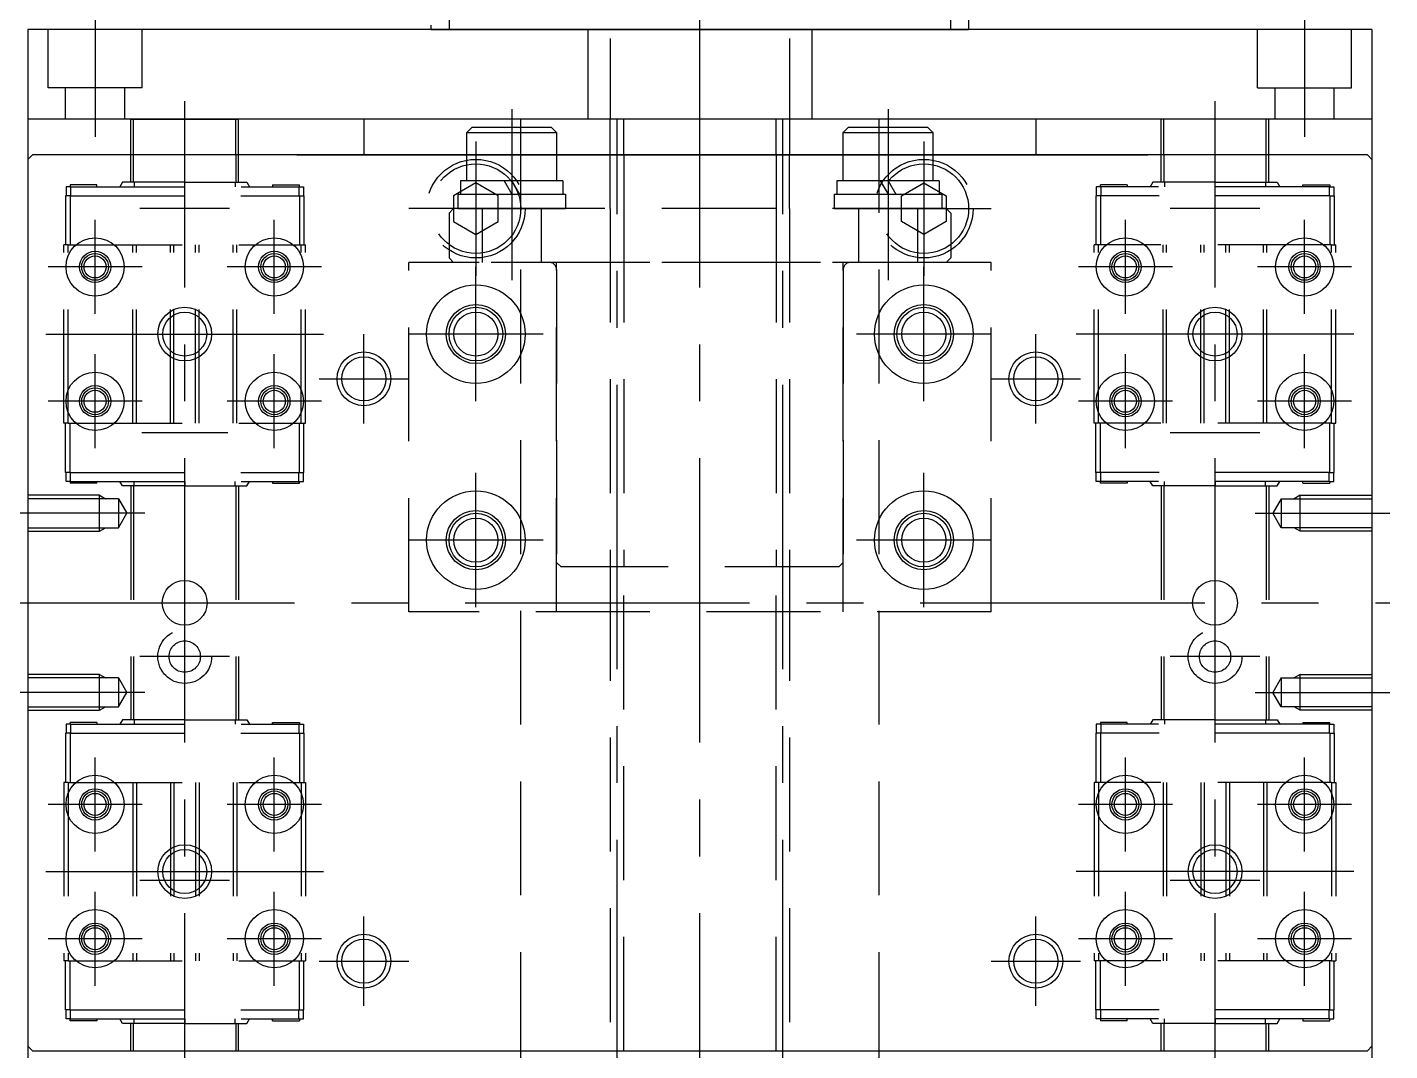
# Model space of a CAD drawing. Extents: x -52 to 464, y -19 to 565.
# Drawn here: x 312.1 to 464.2, y 116 to 230.2 of the extents above; entities that cross this region are included whole.
import ezdxf

# ---------------------------------------------------------------- set-up
doc = ezdxf.new("R2010")
doc.units = 0
doc.linetypes.add('CENTER', pattern=[50.8, 31.75, -6.35, 6.35, -6.35])
doc.linetypes.add('DASHED', pattern=[19.05, 12.7, -6.35])
doc.layers.get('0').update_dxf_attribs({"linetype": 'CONTINUOUS'})
doc.layers.add('CENTER', color=1, linetype='CENTER')

msp = doc.modelspace()

# ---------------------------------------------------------------- linework, layer by layer
at = {"color": 1, "linetype": 'CENTER'}
msp.add_line((387.22, 230), (387.22, 275.8), dxfattribs=at)
at = {"color": 7, "linetype": 'CONTINUOUS'}
for p, q in [((359.22, 250), (359.22, 230)), ((415.22, 230), (415.22, 250)), ((417.22, 250), (417.22, 230)), ((462.22, 230), (312.22, 230)), ((312.22, 230), (312.22, 0)), ((357.22, 230), (357.22, 230.5)), ((357.22, 230), (417.22, 230)), ((417.22, 230), (359.22, 230)), ((462.22, 230), (462.22, 0)), ((462.22, 220), (312.22, 220)), ((323.72, 220), (335.72, 220)), ((323.72, 216), (323.72, 220)), ((324.02, 216), (324.02, 220)), ((335.42, 216), (335.42, 220)), ((335.72, 216), (335.72, 220)), ((349.72, 220), (349.72, 216)), ((361.22, 218.5), (361.82, 219.1)), ((361.82, 219.1), (370.62, 219.1)), ((370.62, 219.1), (371.22, 218.5)), ((377.22, 216), (377.22, 220)), ((378.72, 216), (378.72, 220)), ((395.72, 216), (395.72, 220)), ((397.22, 220), (397.22, 216)), ((403.22, 218.5), (403.82, 219.1)), ((403.82, 219.1), (412.62, 219.1)), ((412.62, 219.1), (413.22, 218.5)), ((424.72, 220), (424.72, 216)), ((450.72, 220), (438.72, 220)), ((438.72, 216), (438.72, 220)), ((439.02, 216), (439.02, 220)), ((450.42, 216), (450.42, 220)), ((450.72, 216), (450.72, 220)), ((361.22, 218.5), (371.22, 218.5)), ((361.22, 216), (361.22, 218.5)), ((371.22, 218.5), (371.22, 216)), ((403.22, 218.5), (413.22, 218.5)), ((403.22, 216), (403.22, 218.5)), ((413.22, 218.5), (413.22, 216)), ((312.72, 216), (312.22, 215.5)), ((312.72, 216), (312.22, 215.5)), ((461.72, 216), (312.72, 216)), ((461.72, 216), (312.72, 216)), ((342.22, 216), (337.22, 216)), ((342.22, 216), (432.22, 216)), ((432.22, 216), (437.22, 216)), ((461.72, 216), (462.22, 215.5)), ((461.72, 216), (462.22, 215.5)), ((312.22, 215.5), (312.22, 116.5)), ((312.22, 215.5), (312.22, 116.5)), ((462.22, 215.5), (462.22, 116.5)), ((462.22, 215.5), (462.22, 116.5)), ((312.72, 116), (312.22, 116.5)), ((312.72, 116), (312.22, 116.5)), ((312.72, 116), (461.72, 116)), ((461.72, 116), (462.22, 116.5)), ((461.72, 116), (462.22, 116.5))]:
    msp.add_line(p, q, dxfattribs=at)
at = {"color": 3, "linetype": 'DASHED'}
for p, q in [((314.47, 223.5), (314.47, 230)), ((324.97, 223.5), (324.97, 230)), ((374.72, 230), (374.72, 220)), ((399.72, 230), (399.72, 220)), ((449.47, 223.5), (449.47, 230)), ((459.97, 223.5), (459.97, 230)), ((377.22, 229), (377.22, 220)), ((397.22, 229), (397.22, 220)), ((324.97, 223.5), (314.47, 223.5)), ((316.42, 220), (316.42, 223.5)), ((323.02, 220), (323.02, 223.5)), ((449.47, 223.5), (459.97, 223.5)), ((451.42, 220), (451.42, 223.5)), ((458.02, 220), (458.02, 223.5)), ((367.22, 0), (367.22, 220)), ((407.22, 0), (407.22, 220)), ((323.72, 212.95), (323.72, 216)), ((324.02, 212.95), (324.02, 216)), ((335.42, 216), (335.42, 212.95)), ((335.72, 212.95), (335.72, 216)), ((361.22, 213.1), (361.22, 216)), ((371.22, 216), (371.22, 213.1)), ((377.22, 210), (377.22, 216)), ((377.22, 210), (377.22, 216)), ((378.72, 216), (378.72, 210)), ((378.72, 216), (378.72, 210)), ((395.72, 216), (395.72, 210)), ((395.72, 216), (395.72, 210)), ((397.22, 210), (397.22, 216)), ((397.22, 210), (397.22, 216)), ((403.22, 213.1), (403.22, 216)), ((413.22, 216), (413.22, 213.1)), ((438.72, 212.95), (438.72, 216)), ((439.02, 216), (439.02, 212.95)), ((450.42, 212.95), (450.42, 216)), ((450.72, 212.95), (450.72, 216)), ((322.79, 212.95), (322.49, 212.45)), ((324.09, 212.95), (322.79, 212.95)), ((329.72, 212.95), (324.09, 212.95)), ((324.09, 212.95), (324.09, 212.45)), ((329.72, 212.95), (335.35, 212.95)), ((329.72, 212.45), (329.72, 212.95)), ((335.35, 212.95), (335.35, 212.45)), ((335.35, 212.95), (336.65, 212.95)), ((336.65, 212.95), (336.95, 212.45)), ((371.92, 213.1), (360.52, 213.1)), ((360.52, 213.1), (360.52, 211.6)), ((365.36, 213.1), (366.22, 211.6)), ((366.22, 213.1), (367.09, 211.6)), ((371.92, 213.1), (371.92, 211.6)), ((413.92, 213.1), (402.52, 213.1)), ((402.52, 213.1), (402.52, 211.6)), ((407.36, 213.1), (408.22, 211.6)), ((408.22, 213.1), (409.09, 211.6)), ((413.92, 213.1), (413.92, 211.6)), ((437.79, 212.95), (437.49, 212.45)), ((439.09, 212.95), (437.79, 212.95)), ((444.72, 212.95), (439.09, 212.95)), ((439.09, 212.95), (439.09, 212.45)), ((444.72, 212.95), (450.35, 212.95)), ((444.72, 212.45), (444.72, 212.95)), ((450.35, 212.95), (450.35, 212.45)), ((450.35, 212.95), (451.65, 212.95)), ((451.65, 212.95), (451.95, 212.45)), ((316.42, 211.45), (316.42, 205.95)), ((316.92, 211.45), (316.42, 211.45)), ((316.97, 212.45), (316.47, 212.45)), ((316.47, 212.45), (316.47, 211.45)), ((316.92, 212.65), (316.92, 212.45)), ((319.92, 212.65), (316.92, 212.65)), ((316.92, 211.45), (342.52, 211.45)), ((316.92, 211.45), (316.92, 205.95)), ((316.97, 212.45), (342.47, 212.45)), ((316.97, 212.45), (316.97, 211.45)), ((319.92, 212.45), (319.92, 212.65)), ((339.52, 212.65), (342.52, 212.65)), ((339.52, 212.65), (339.52, 212.45)), ((342.47, 212.45), (342.97, 212.45)), ((342.47, 212.45), (342.47, 211.45)), ((342.52, 212.45), (342.52, 212.65)), ((342.52, 211.45), (342.52, 205.95)), ((342.52, 211.45), (343.02, 211.45)), ((342.97, 212.45), (342.97, 211.45)), ((343.02, 211.45), (343.02, 205.95)), ((362.22, 212.89), (359.72, 211.44)), ((359.72, 211.44), (359.72, 208.56)), ((360.22, 211.6), (372.22, 211.6)), ((360.22, 211.6), (360.22, 210)), ((364.72, 211.44), (362.22, 212.89)), ((364.72, 208.56), (364.72, 211.44)), ((372.22, 211.6), (372.22, 210)), ((402.22, 211.6), (414.22, 211.6)), ((402.22, 211.6), (402.22, 210)), ((409.72, 211.44), (412.22, 212.89)), ((409.72, 208.56), (409.72, 211.44)), ((412.22, 212.89), (414.72, 211.44)), ((414.22, 211.6), (414.22, 210)), ((414.72, 211.44), (414.72, 208.56)), ((431.42, 211.45), (431.42, 205.95)), ((431.92, 211.45), (431.42, 211.45)), ((431.47, 212.45), (431.47, 211.45)), ((431.97, 212.45), (431.47, 212.45)), ((434.92, 212.65), (431.92, 212.65)), ((431.92, 212.45), (431.92, 212.65)), ((431.92, 211.45), (431.92, 205.95)), ((457.52, 211.45), (431.92, 211.45)), ((457.47, 212.45), (431.97, 212.45)), ((431.97, 212.45), (431.97, 211.45)), ((434.92, 212.65), (434.92, 212.45)), ((454.52, 212.65), (457.52, 212.65)), ((454.52, 212.45), (454.52, 212.65)), ((457.47, 212.45), (457.97, 212.45)), ((457.47, 212.45), (457.47, 211.45)), ((457.52, 212.65), (457.52, 212.45)), ((457.52, 211.45), (457.52, 205.95)), ((457.52, 211.45), (458.02, 211.45)), ((457.97, 212.45), (457.97, 211.45)), ((458.02, 211.45), (458.02, 205.95)), ((359.22, 209.5), (359.72, 210)), ((414.72, 210), (359.72, 210)), ((360.22, 210), (372.22, 210)), ((362.92, 210), (362.92, 204)), ((369.52, 210), (369.52, 204)), ((377.22, 210), (377.22, 170)), ((377.22, 210), (377.22, 170)), ((378.72, 210), (378.72, 170)), ((378.72, 210), (378.72, 170)), ((395.72, 210), (395.72, 170)), ((395.72, 210), (395.72, 170)), ((397.22, 210), (397.22, 170)), ((397.22, 210), (397.22, 170)), ((402.22, 210), (414.22, 210)), ((404.92, 210), (404.92, 204)), ((411.52, 210), (411.52, 204)), ((415.22, 209.5), (414.72, 210)), ((359.22, 209.5), (359.22, 204.5)), ((359.72, 208.56), (362.22, 207.11)), ((362.22, 207.11), (364.72, 208.56)), ((412.22, 207.11), (409.72, 208.56)), ((414.72, 208.56), (412.22, 207.11)), ((415.22, 209.5), (415.22, 204.5)), ((316.22, 186.05), (316.22, 205.95)), ((316.72, 205.95), (316.22, 205.95)), ((316.72, 205.95), (342.72, 205.95)), ((316.72, 186.05), (316.72, 205.95)), ((323.92, 186.05), (323.92, 205.95)), ((324.32, 186.05), (324.32, 205.95)), ((328.12, 186.05), (328.12, 205.95)), ((328.52, 186.05), (328.52, 205.95)), ((330.92, 186.05), (330.92, 205.95)), ((331.32, 186.05), (331.32, 205.95)), ((335.12, 186.05), (335.12, 205.95)), ((335.52, 186.05), (335.52, 205.95)), ((342.72, 186.05), (342.72, 205.95)), ((342.72, 205.95), (343.22, 205.95)), ((343.22, 186.05), (343.22, 205.95)), ((431.22, 186.05), (431.22, 205.95)), ((431.72, 205.95), (431.22, 205.95)), ((457.72, 205.95), (431.72, 205.95)), ((431.72, 186.05), (431.72, 205.95)), ((438.92, 186.05), (438.92, 205.95)), ((439.32, 186.05), (439.32, 205.95)), ((443.12, 186.05), (443.12, 205.95)), ((443.52, 186.05), (443.52, 205.95)), ((445.92, 186.05), (445.92, 205.95)), ((446.32, 186.05), (446.32, 205.95)), ((450.12, 186.05), (450.12, 205.95)), ((450.52, 186.05), (450.52, 205.95)), ((457.72, 186.05), (457.72, 205.95)), ((457.72, 205.95), (458.22, 205.95)), ((458.22, 186.05), (458.22, 205.95)), ((419.72, 204), (354.72, 204)), ((354.72, 165), (354.72, 204)), ((359.22, 204.5), (359.72, 204)), ((414.72, 204), (359.72, 204)), ((371.22, 165), (371.22, 204)), ((403.22, 165), (403.22, 204)), ((415.22, 204.5), (414.72, 204)), ((419.72, 165), (419.72, 204)), ((371.22, 203.2), (371.22, 170.5)), ((403.22, 203.2), (403.22, 170.5)), ((316.72, 186.05), (316.22, 186.05)), ((316.42, 180.55), (316.42, 186.05)), ((316.72, 186.05), (342.72, 186.05)), ((316.92, 180.55), (316.92, 186.05)), ((342.52, 180.55), (342.52, 186.05)), ((342.72, 186.05), (343.22, 186.05)), ((343.02, 180.55), (343.02, 186.05)), ((431.72, 186.05), (431.22, 186.05)), ((431.42, 180.55), (431.42, 186.05)), ((457.72, 186.05), (431.72, 186.05)), ((431.92, 180.55), (431.92, 186.05)), ((457.52, 180.55), (457.52, 186.05)), ((457.72, 186.05), (458.22, 186.05)), ((458.02, 180.55), (458.02, 186.05)), ((316.92, 180.55), (316.42, 180.55)), ((316.47, 179.55), (316.47, 180.55)), ((316.97, 179.55), (316.47, 179.55)), ((316.92, 180.55), (342.52, 180.55)), ((316.92, 179.55), (316.92, 179.35)), ((316.97, 179.55), (316.97, 180.55)), ((316.97, 179.55), (342.47, 179.55)), ((319.92, 179.35), (319.92, 179.55)), ((322.79, 179.05), (322.49, 179.55)), ((324.09, 179.05), (324.09, 179.55)), ((329.72, 179.55), (329.72, 179.05)), ((335.35, 179.05), (335.35, 179.55)), ((336.65, 179.05), (336.95, 179.55)), ((339.52, 179.55), (339.52, 179.35)), ((342.47, 179.55), (342.47, 180.55)), ((342.47, 179.55), (342.97, 179.55)), ((342.52, 180.55), (343.02, 180.55)), ((342.52, 179.35), (342.52, 179.55)), ((342.97, 179.55), (342.97, 180.55)), ((431.92, 180.55), (431.42, 180.55)), ((431.47, 179.55), (431.47, 180.55)), ((431.97, 179.55), (431.47, 179.55)), ((457.52, 180.55), (431.92, 180.55)), ((431.92, 179.35), (431.92, 179.55)), ((431.97, 179.55), (431.97, 180.55)), ((457.47, 179.55), (431.97, 179.55)), ((434.92, 179.55), (434.92, 179.35)), ((437.79, 179.05), (437.49, 179.55)), ((439.09, 179.05), (439.09, 179.55)), ((444.72, 179.55), (444.72, 179.05)), ((450.35, 179.05), (450.35, 179.55)), ((451.65, 179.05), (451.95, 179.55)), ((454.52, 179.35), (454.52, 179.55)), ((457.47, 179.55), (457.47, 180.55)), ((457.47, 179.55), (457.97, 179.55)), ((457.52, 180.55), (458.02, 180.55)), ((457.52, 179.55), (457.52, 179.35)), ((457.97, 179.55), (457.97, 180.55)), ((320.22, 178), (312.22, 178)), ((319.92, 179.35), (316.92, 179.35)), ((320.22, 178), (320.88, 177.62)), ((320.22, 174), (320.22, 178)), ((324.09, 179.05), (322.79, 179.05)), ((323.72, 179.05), (323.72, 152.95)), ((324.02, 179.05), (324.02, 152.95)), ((329.72, 179.05), (324.09, 179.05)), ((329.72, 179.05), (335.35, 179.05)), ((335.35, 179.05), (336.65, 179.05)), ((335.42, 179.05), (335.42, 152.95)), ((335.72, 179.05), (335.72, 152.95)), ((339.52, 179.35), (342.52, 179.35)), ((434.92, 179.35), (431.92, 179.35)), ((439.09, 179.05), (437.79, 179.05)), ((438.72, 179.05), (438.72, 152.95)), ((439.02, 179.05), (439.02, 152.95)), ((444.72, 179.05), (439.09, 179.05)), ((444.72, 179.05), (450.35, 179.05)), ((450.35, 179.05), (451.65, 179.05)), ((450.42, 179.05), (450.42, 152.95)), ((450.72, 179.05), (450.72, 152.95)), ((454.22, 178), (453.57, 177.62)), ((454.22, 178), (462.22, 178)), ((454.22, 174), (454.22, 178)), ((454.52, 179.35), (457.52, 179.35)), ((322.32, 177.62), (312.22, 177.62)), ((322.32, 177.62), (323.26, 176)), ((322.32, 177.62), (322.32, 174.38)), ((452.12, 177.62), (451.19, 176)), ((452.12, 177.62), (462.22, 177.62)), ((452.12, 177.62), (452.12, 174.38)), ((322.32, 174.38), (323.26, 176)), ((452.12, 174.38), (451.19, 176)), ((312.22, 174.38), (322.32, 174.38)), ((312.22, 174), (320.22, 174)), ((320.22, 174), (320.88, 174.38)), ((462.22, 174.38), (452.12, 174.38)), ((454.22, 174), (453.57, 174.38)), ((462.22, 174), (454.22, 174)), ((371.72, 170), (371.22, 170.5)), ((403.22, 170.5), (402.72, 170)), ((402.72, 170), (371.72, 170)), ((377.22, 170), (377.22, 116)), ((378.72, 116), (378.72, 170)), ((395.72, 116), (395.72, 170)), ((397.22, 170), (397.22, 116)), ((419.72, 165), (354.72, 165)), ((320.22, 158), (312.22, 158)), ((322.32, 157.62), (312.22, 157.62)), ((320.22, 158), (320.88, 157.62)), ((320.22, 154), (320.22, 158)), ((322.32, 157.62), (323.26, 156)), ((322.32, 157.62), (322.32, 154.38)), ((452.12, 157.62), (451.19, 156)), ((452.12, 157.62), (462.22, 157.62)), ((452.12, 157.62), (452.12, 154.38)), ((454.22, 158), (453.57, 157.62)), ((454.22, 158), (462.22, 158)), ((454.22, 154), (454.22, 158)), ((322.32, 154.38), (323.26, 156)), ((452.12, 154.38), (451.19, 156)), ((312.22, 154.38), (322.32, 154.38)), ((312.22, 154), (320.22, 154)), ((320.22, 154), (320.88, 154.38)), ((462.22, 154.38), (452.12, 154.38)), ((454.22, 154), (453.57, 154.38)), ((462.22, 154), (454.22, 154)), ((316.97, 152.45), (316.47, 152.45)), ((316.47, 152.45), (316.47, 151.45)), ((316.92, 152.45), (316.92, 152.65)), ((319.92, 152.65), (316.92, 152.65)), ((316.97, 152.45), (342.47, 152.45)), ((316.97, 152.45), (316.97, 151.45)), ((319.92, 152.65), (319.92, 152.45)), ((322.79, 152.95), (322.49, 152.45)), ((324.09, 152.95), (322.79, 152.95)), ((329.72, 152.95), (324.09, 152.95)), ((324.09, 152.95), (324.09, 152.45)), ((329.72, 152.95), (335.35, 152.95)), ((329.72, 152.45), (329.72, 152.95)), ((335.35, 152.95), (335.35, 152.45)), ((335.35, 152.95), (336.65, 152.95)), ((336.65, 152.95), (336.95, 152.45)), ((339.52, 152.65), (342.52, 152.65)), ((339.52, 152.45), (339.52, 152.65)), ((342.47, 152.45), (342.97, 152.45)), ((342.47, 152.45), (342.47, 151.45)), ((342.52, 152.65), (342.52, 152.45)), ((342.97, 152.45), (342.97, 151.45)), ((431.47, 152.45), (431.47, 151.45)), ((431.97, 152.45), (431.47, 152.45)), ((434.92, 152.65), (431.92, 152.65)), ((431.92, 152.65), (431.92, 152.45)), ((457.47, 152.45), (431.97, 152.45)), ((431.97, 152.45), (431.97, 151.45)), ((434.92, 152.45), (434.92, 152.65)), ((437.79, 152.95), (437.49, 152.45)), ((439.09, 152.95), (437.79, 152.95)), ((444.72, 152.95), (439.09, 152.95)), ((439.09, 152.95), (439.09, 152.45)), ((444.72, 152.95), (450.35, 152.95)), ((444.72, 152.45), (444.72, 152.95)), ((450.35, 152.95), (451.65, 152.95)), ((450.35, 152.95), (450.35, 152.45)), ((451.65, 152.95), (451.95, 152.45)), ((454.52, 152.65), (457.52, 152.65)), ((454.52, 152.65), (454.52, 152.45)), ((457.47, 152.45), (457.97, 152.45)), ((457.47, 152.45), (457.47, 151.45)), ((457.52, 152.45), (457.52, 152.65)), ((457.97, 152.45), (457.97, 151.45)), ((316.42, 151.45), (316.42, 145.95)), ((316.92, 151.45), (316.42, 151.45)), ((316.92, 151.45), (342.52, 151.45)), ((316.92, 151.45), (316.92, 145.95)), ((342.52, 151.45), (342.52, 145.95)), ((342.52, 151.45), (343.02, 151.45)), ((343.02, 151.45), (343.02, 145.95)), ((431.42, 151.45), (431.42, 145.95)), ((431.92, 151.45), (431.42, 151.45)), ((457.52, 151.45), (431.92, 151.45)), ((431.92, 151.45), (431.92, 145.95)), ((457.52, 151.45), (457.52, 145.95)), ((457.52, 151.45), (458.02, 151.45)), ((458.02, 151.45), (458.02, 145.95)), ((316.22, 145.95), (316.22, 126.05)), ((316.72, 145.95), (316.22, 145.95)), ((316.72, 145.95), (342.72, 145.95)), ((316.72, 145.95), (316.72, 126.05)), ((323.92, 145.95), (323.92, 126.05)), ((324.32, 145.95), (324.32, 126.05)), ((328.12, 145.95), (328.12, 126.05)), ((328.52, 145.95), (328.52, 126.05)), ((330.92, 145.95), (330.92, 126.05)), ((331.32, 145.95), (331.32, 126.05)), ((335.12, 145.95), (335.12, 126.05)), ((335.52, 145.95), (335.52, 126.05)), ((342.72, 145.95), (342.72, 126.05)), ((342.72, 145.95), (343.22, 145.95)), ((343.22, 145.95), (343.22, 126.05)), ((431.22, 145.95), (431.22, 126.05)), ((431.72, 145.95), (431.22, 145.95)), ((457.72, 145.95), (431.72, 145.95)), ((431.72, 145.95), (431.72, 126.05)), ((438.92, 145.95), (438.92, 126.05)), ((439.32, 145.95), (439.32, 126.05)), ((443.12, 145.95), (443.12, 126.05)), ((443.52, 145.95), (443.52, 126.05)), ((445.92, 145.95), (445.92, 126.05)), ((446.32, 145.95), (446.32, 126.05)), ((450.12, 145.95), (450.12, 126.05)), ((450.52, 145.95), (450.52, 126.05)), ((457.72, 145.95), (457.72, 126.05)), ((457.72, 145.95), (458.22, 145.95)), ((458.22, 145.95), (458.22, 126.05)), ((316.72, 126.05), (316.22, 126.05)), ((316.42, 120.55), (316.42, 126.05)), ((316.72, 126.05), (342.72, 126.05)), ((316.92, 120.55), (316.92, 126.05)), ((342.52, 120.55), (342.52, 126.05)), ((342.72, 126.05), (343.22, 126.05)), ((343.02, 120.55), (343.02, 126.05)), ((431.72, 126.05), (431.22, 126.05)), ((431.42, 120.55), (431.42, 126.05)), ((457.72, 126.05), (431.72, 126.05)), ((431.92, 120.55), (431.92, 126.05)), ((457.52, 120.55), (457.52, 126.05)), ((457.72, 126.05), (458.22, 126.05)), ((458.02, 120.55), (458.02, 126.05)), ((316.92, 120.55), (316.42, 120.55)), ((316.47, 119.55), (316.47, 120.55)), ((316.92, 120.55), (342.52, 120.55)), ((316.97, 119.55), (316.97, 120.55)), ((342.47, 119.55), (342.47, 120.55)), ((342.52, 120.55), (343.02, 120.55)), ((342.97, 119.55), (342.97, 120.55)), ((431.92, 120.55), (431.42, 120.55)), ((431.47, 119.55), (431.47, 120.55)), ((457.52, 120.55), (431.92, 120.55)), ((431.97, 119.55), (431.97, 120.55)), ((457.47, 119.55), (457.47, 120.55)), ((457.52, 120.55), (458.02, 120.55)), ((457.97, 119.55), (457.97, 120.55)), ((316.97, 119.55), (316.47, 119.55)), ((316.92, 119.35), (316.92, 119.55)), ((319.92, 119.35), (316.92, 119.35)), ((316.97, 119.55), (342.47, 119.55)), ((319.92, 119.55), (319.92, 119.35)), ((322.79, 119.05), (322.49, 119.55)), ((324.09, 119.05), (322.79, 119.05)), ((323.72, 116), (323.72, 119.05)), ((324.02, 116), (324.02, 119.05)), ((324.09, 119.05), (324.09, 119.55)), ((329.72, 119.05), (324.09, 119.05)), ((329.72, 119.55), (329.72, 119.05)), ((329.72, 119.05), (335.35, 119.05)), ((335.35, 119.05), (335.35, 119.55)), ((335.35, 119.05), (336.65, 119.05)), ((335.42, 119.05), (335.42, 116)), ((335.72, 116), (335.72, 119.05)), ((336.65, 119.05), (336.95, 119.55)), ((339.52, 119.35), (339.52, 119.55)), ((339.52, 119.35), (342.52, 119.35)), ((342.47, 119.55), (342.97, 119.55)), ((342.52, 119.55), (342.52, 119.35)), ((431.97, 119.55), (431.47, 119.55)), ((431.92, 119.55), (431.92, 119.35)), ((434.92, 119.35), (431.92, 119.35)), ((457.47, 119.55), (431.97, 119.55)), ((434.92, 119.35), (434.92, 119.55)), ((437.79, 119.05), (437.49, 119.55)), ((439.09, 119.05), (437.79, 119.05)), ((438.72, 116), (438.72, 119.05)), ((439.02, 119.05), (439.02, 116)), ((439.09, 119.05), (439.09, 119.55)), ((444.72, 119.05), (439.09, 119.05)), ((444.72, 119.55), (444.72, 119.05)), ((444.72, 119.05), (450.35, 119.05)), ((450.35, 119.05), (450.35, 119.55)), ((450.35, 119.05), (451.65, 119.05)), ((450.42, 116), (450.42, 119.05)), ((450.72, 116), (450.72, 119.05)), ((451.65, 119.05), (451.95, 119.55)), ((454.52, 119.55), (454.52, 119.35)), ((454.52, 119.35), (457.52, 119.35)), ((457.47, 119.55), (457.97, 119.55)), ((457.52, 119.35), (457.52, 119.55))]:
    msp.add_line(p, q, dxfattribs=at)
for centre, radius in [((362.22, 210), 5.5), ((362.22, 210), 5), ((412.22, 210), 5.5), ((412.22, 210), 5), ((329.72, 160), 3), ((444.72, 160), 3), ((329.72, 160), 1.75), ((444.72, 160), 1.75)]:
    msp.add_circle(centre, radius, dxfattribs=at)
at = {"color": 7, "linetype": 'CONTINUOUS'}
for centre, radius in [((319.72, 203.5), 3.25), ((339.72, 203.5), 3.25), ((434.72, 203.5), 3.25), ((454.72, 203.5), 3.25), ((319.72, 203.5), 1.75), ((319.72, 203.5), 1.23), ((339.72, 203.5), 1.75), ((339.72, 203.5), 1.23), ((434.72, 203.5), 1.75), ((434.72, 203.5), 1.23), ((454.72, 203.5), 1.75), ((454.72, 203.5), 1.23), ((362.22, 196), 5.5), ((412.22, 196), 5.5), ((362.22, 196), 3.3), ((412.22, 196), 3.3), ((329.72, 196), 2.46), ((362.22, 196), 2.46), ((412.22, 196), 2.46), ((444.72, 196), 2.46), ((349.72, 191), 2.46), ((424.72, 191), 2.46), ((319.72, 188.5), 3.25), ((339.72, 188.5), 3.25), ((434.72, 188.5), 3.25), ((454.72, 188.5), 3.25), ((319.72, 188.5), 1.75), ((339.72, 188.5), 1.75), ((434.72, 188.5), 1.75), ((454.72, 188.5), 1.75), ((319.72, 188.5), 1.23), ((339.72, 188.5), 1.23), ((434.72, 188.5), 1.23), ((454.72, 188.5), 1.23), ((362.22, 173), 5.5), ((412.22, 173), 5.5), ((362.22, 173), 3.3), ((362.22, 173), 2.46), ((412.22, 173), 3.3), ((412.22, 173), 2.46), ((329.72, 166), 2.5), ((444.72, 166), 2.5), ((319.72, 143.5), 3.25), ((339.72, 143.5), 3.25), ((434.72, 143.5), 3.25), ((454.72, 143.5), 3.25), ((319.72, 143.5), 1.75), ((319.72, 143.5), 1.23), ((339.72, 143.5), 1.75), ((339.72, 143.5), 1.23), ((434.72, 143.5), 1.75), ((434.72, 143.5), 1.23), ((454.72, 143.5), 1.75), ((454.72, 143.5), 1.23), ((329.72, 136), 2.46), ((444.72, 136), 2.46), ((319.72, 128.5), 3.25), ((339.72, 128.5), 3.25), ((434.72, 128.5), 3.25), ((454.72, 128.5), 3.25), ((319.72, 128.5), 1.75), ((319.72, 128.5), 1.23), ((339.72, 128.5), 1.75), ((339.72, 128.5), 1.23), ((434.72, 128.5), 1.75), ((434.72, 128.5), 1.23), ((454.72, 128.5), 1.75), ((454.72, 128.5), 1.23), ((349.72, 126), 2.46), ((424.72, 126), 2.46)]:
    msp.add_circle(centre, radius, dxfattribs=at)
at = {"color": 3, "linetype": 'CONTINUOUS'}
for centre, radius in [((319.72, 203.5), 1.5), ((339.72, 203.5), 1.5), ((434.72, 203.5), 1.5), ((454.72, 203.5), 1.5), ((329.72, 196), 3), ((362.22, 196), 3), ((412.22, 196), 3), ((444.72, 196), 3), ((349.72, 191), 3), ((424.72, 191), 3), ((319.72, 188.5), 1.5), ((339.72, 188.5), 1.5), ((434.72, 188.5), 1.5), ((454.72, 188.5), 1.5), ((362.22, 173), 3), ((412.22, 173), 3), ((319.72, 143.5), 1.5), ((339.72, 143.5), 1.5), ((434.72, 143.5), 1.5), ((454.72, 143.5), 1.5), ((329.72, 136), 3), ((444.72, 136), 3), ((319.72, 128.5), 1.5), ((339.72, 128.5), 1.5), ((434.72, 128.5), 1.5), ((454.72, 128.5), 1.5), ((349.72, 126), 3), ((424.72, 126), 3)]:
    msp.add_circle(centre, radius, dxfattribs=at)
at = {"color": 3, "linetype": 'DASHED'}
for centre, start, end in [((370.42, 203.2), 0, 90), ((404.02, 203.2), 90, 180)]:
    msp.add_arc(centre, 0.8, start, end, dxfattribs=at)
at = {"layer": 'CENTER', "color": 1, "linetype": 'CENTER'}
for p, q in [((387.22, -2), (387.22, 275.8)), ((319.72, 232), (319.72, 218)), ((454.72, 232), (454.72, 218)), ((329.72, -2), (329.72, 222)), ((366.22, 221.1), (366.22, 202)), ((408.22, 221.1), (408.22, 202)), ((444.72, -2), (444.72, 222)), ((377.97, 57), (377.97, 220)), ((396.47, 57), (396.47, 220)), ((362.22, 217.5), (362.22, 202.5)), ((412.22, 217.5), (412.22, 202.5)), ((334.72, 210), (324.72, 210)), ((369.72, 210), (354.72, 210)), ((404.72, 210), (419.72, 210)), ((449.72, 210), (439.72, 210)), ((319.72, 198.25), (319.72, 208.75)), ((339.72, 198.25), (339.72, 208.75)), ((434.72, 198.25), (434.72, 208.75)), ((454.72, 198.25), (454.72, 208.75)), ((324.97, 203.5), (314.47, 203.5)), ((344.97, 203.5), (334.47, 203.5)), ((362.22, 188.5), (362.22, 203.5)), ((412.22, 188.5), (412.22, 203.5)), ((439.97, 203.5), (429.47, 203.5)), ((459.97, 203.5), (449.47, 203.5)), ((314.22, 196), (345.22, 196)), ((349.72, 186), (349.72, 196)), ((369.72, 196), (354.72, 196)), ((419.72, 196), (404.72, 196)), ((424.72, 186), (424.72, 196)), ((460.22, 196), (429.22, 196)), ((319.72, 183.25), (319.72, 193.75)), ((339.72, 183.25), (339.72, 193.75)), ((434.72, 183.25), (434.72, 193.75)), ((454.72, 183.25), (454.72, 193.75)), ((344.72, 191), (354.72, 191)), ((419.72, 191), (429.72, 191)), ((324.97, 188.5), (314.47, 188.5)), ((344.97, 188.5), (334.47, 188.5)), ((439.97, 188.5), (429.47, 188.5)), ((459.97, 188.5), (449.47, 188.5)), ((324.92, 185), (334.52, 185)), ((439.72, 185), (449.72, 185)), ((362.22, 165.5), (362.22, 180.5)), ((412.22, 165.5), (412.22, 180.5)), ((325.26, 176), (310.22, 176)), ((449.19, 176), (464.22, 176)), ((369.72, 173), (354.72, 173)), ((419.72, 173), (404.72, 173)), ((310.22, 166), (464.22, 166)), ((334.72, 160), (324.72, 160)), ((449.72, 160), (439.72, 160)), ((325.26, 156), (310.22, 156)), ((449.19, 156), (464.22, 156)), ((319.72, 138.25), (319.72, 148.75)), ((339.72, 138.25), (339.72, 148.75)), ((434.72, 138.25), (434.72, 148.75)), ((454.72, 138.25), (454.72, 148.75)), ((324.97, 143.5), (314.47, 143.5)), ((344.97, 143.5), (334.47, 143.5)), ((439.97, 143.5), (429.47, 143.5)), ((459.97, 143.5), (449.47, 143.5)), ((314.22, 136), (345.22, 136)), ((460.22, 136), (429.22, 136)), ((334.72, 135), (324.72, 135)), ((449.72, 135), (439.72, 135)), ((319.72, 123.25), (319.72, 133.75)), ((339.72, 123.25), (339.72, 133.75)), ((434.72, 123.25), (434.72, 133.75)), ((454.72, 123.25), (454.72, 133.75)), ((349.72, 121), (349.72, 131)), ((424.72, 121), (424.72, 131)), ((324.97, 128.5), (314.47, 128.5)), ((344.97, 128.5), (334.47, 128.5)), ((439.97, 128.5), (429.47, 128.5)), ((459.97, 128.5), (449.47, 128.5)), ((344.72, 126), (354.72, 126)), ((419.72, 126), (429.72, 126))]:
    msp.add_line(p, q, dxfattribs=at)

doc.saveas('drawing.dxf')
